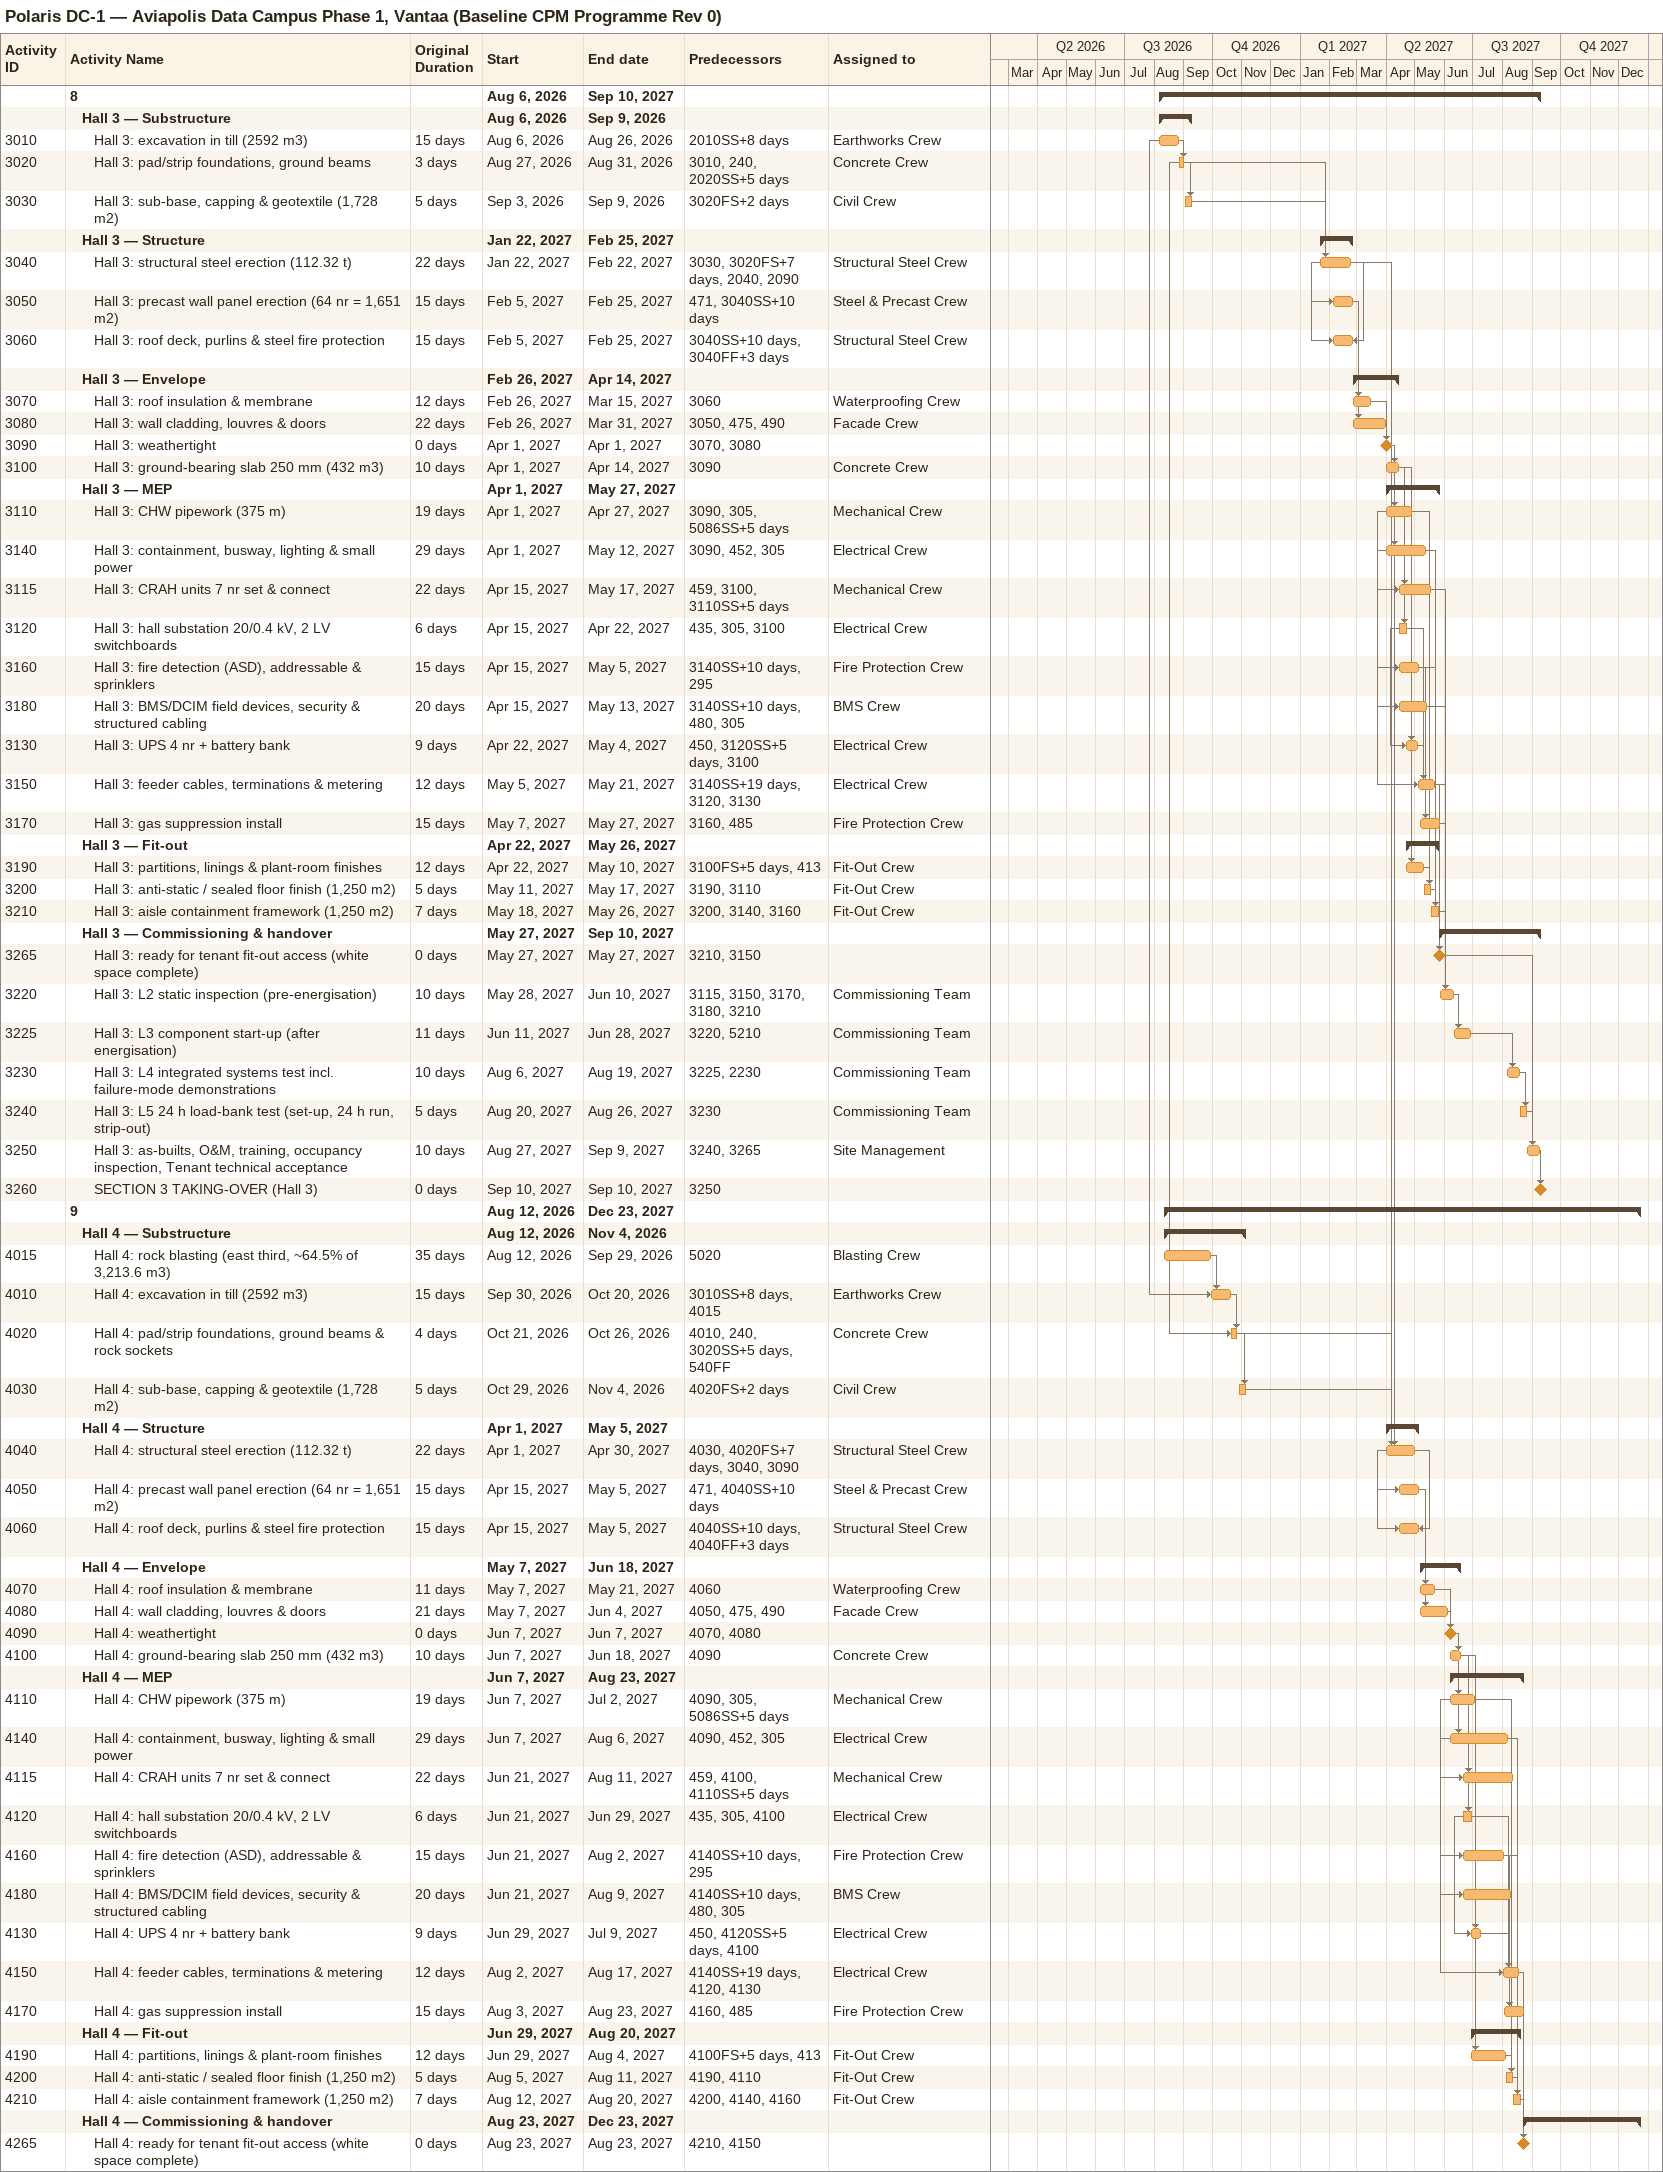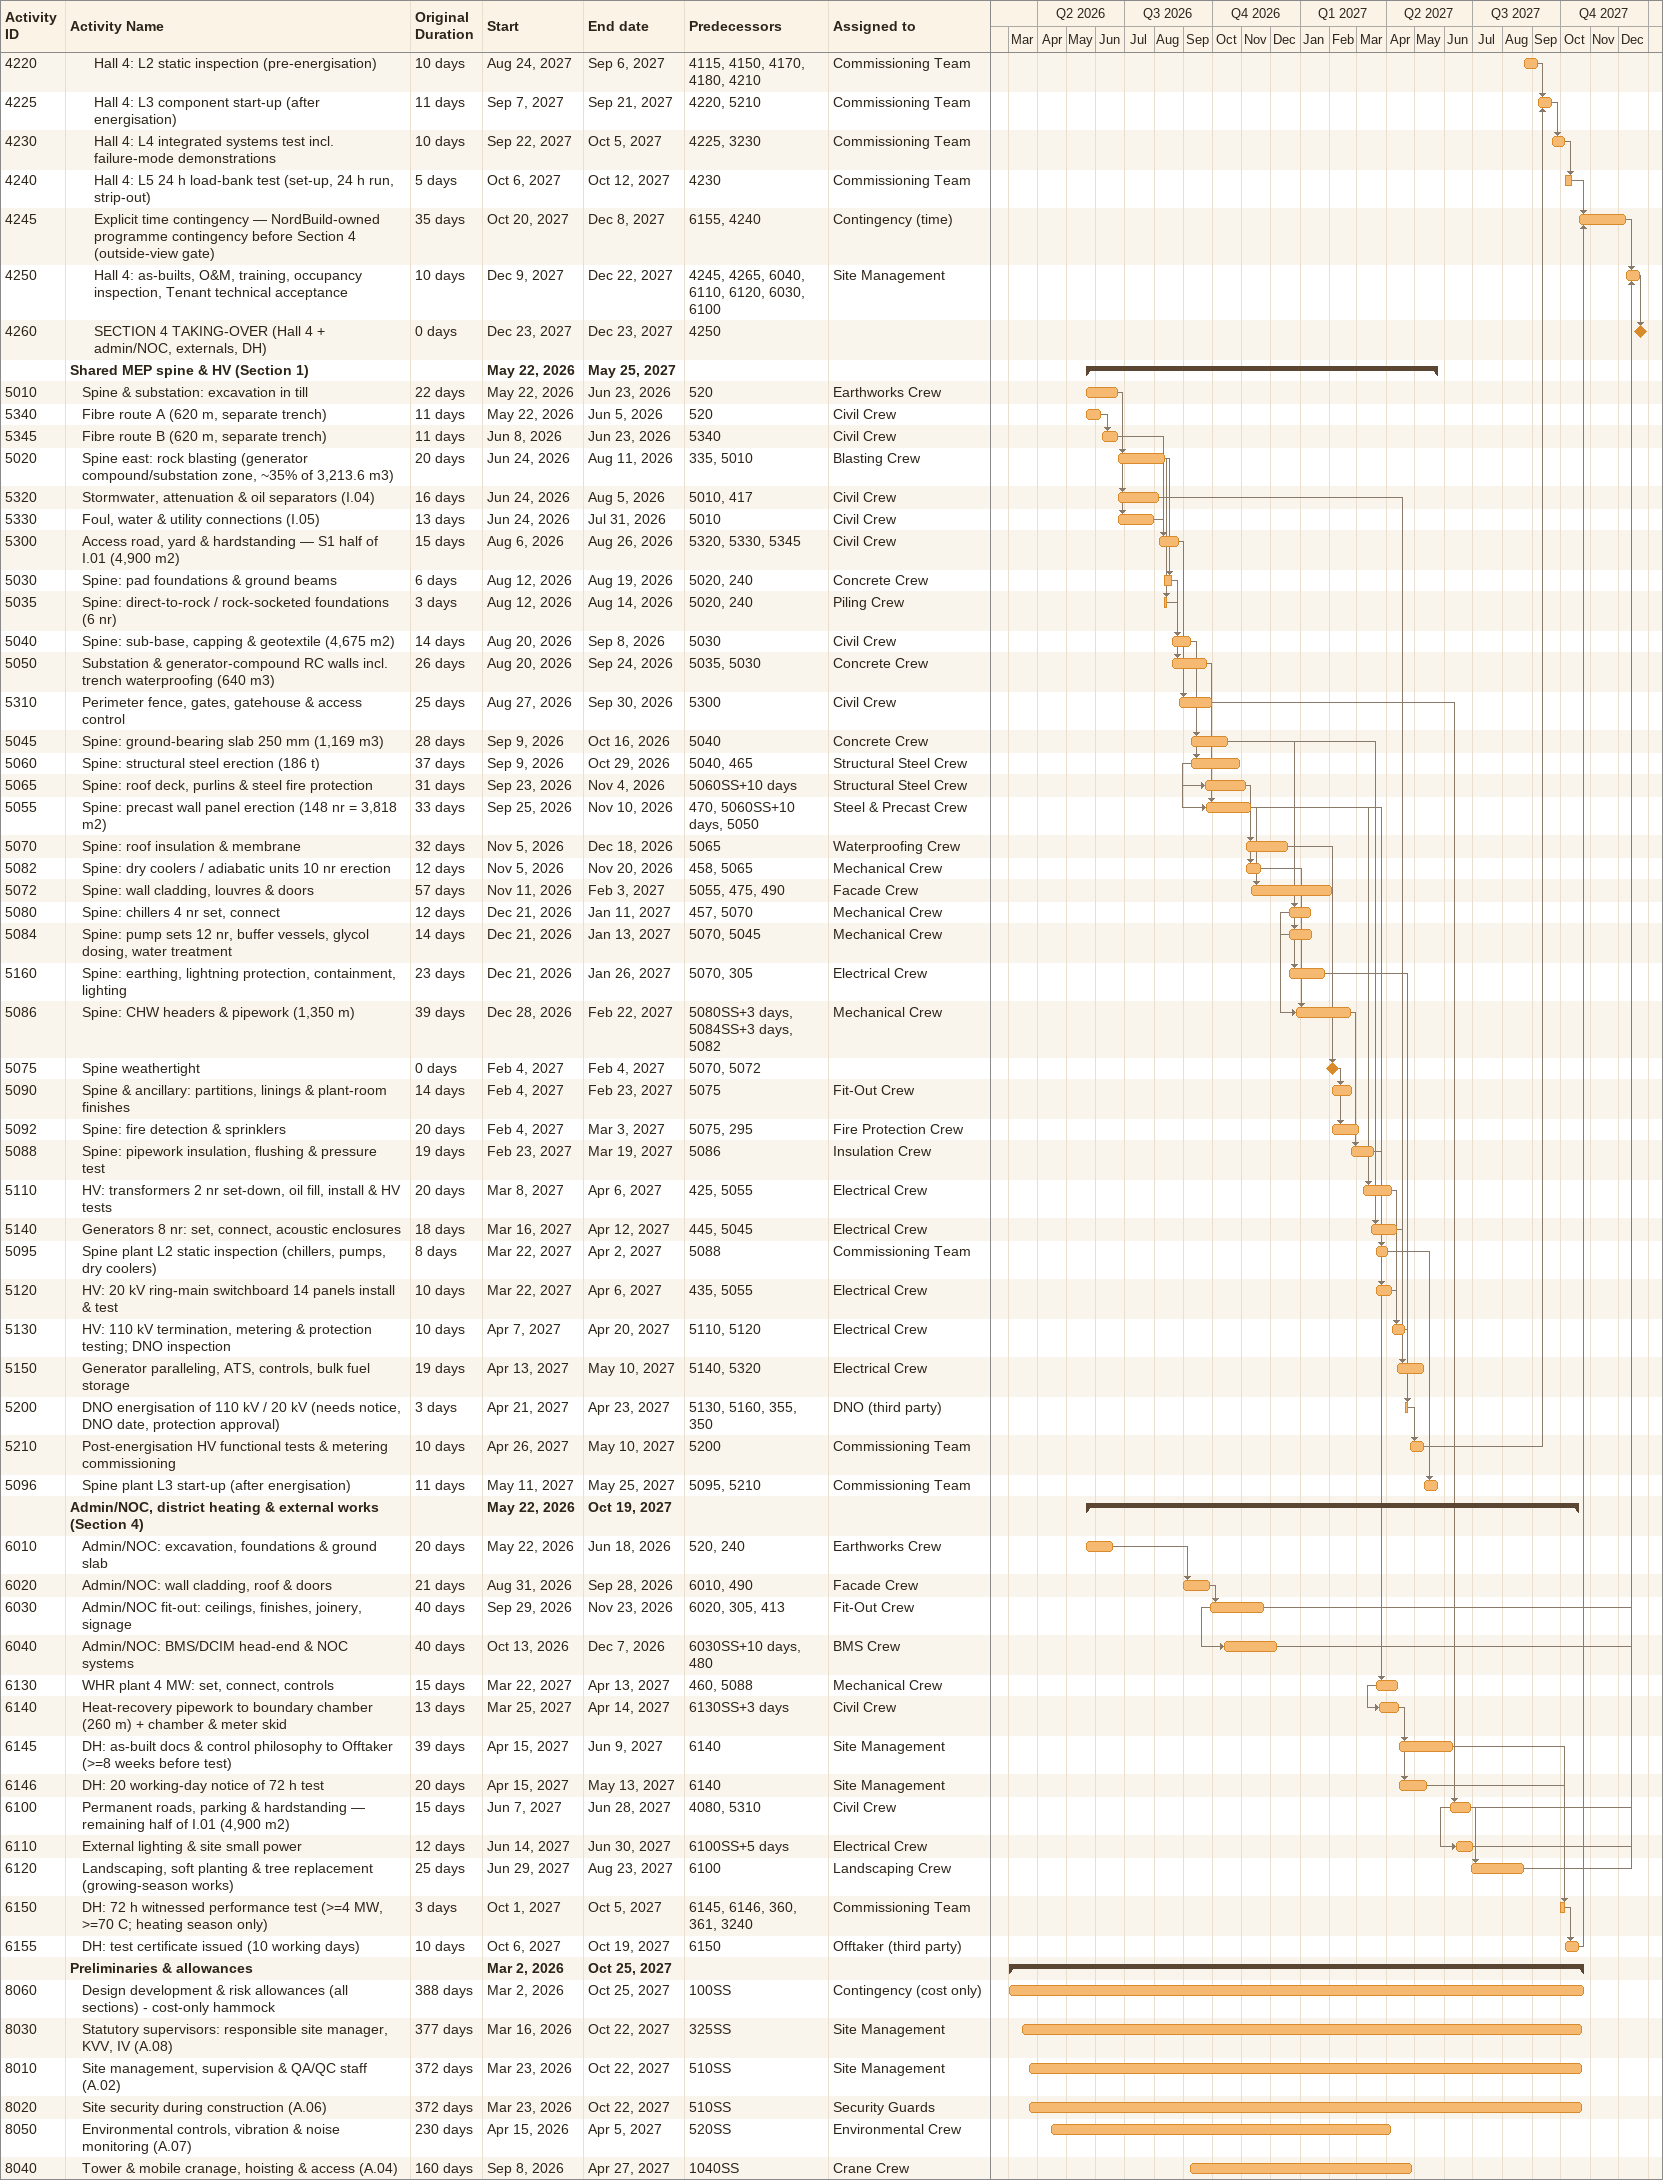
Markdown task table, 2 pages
Polaris DC-1 — Aviapolis Data Campus Phase 1, Vantaa (Baseline CPM Programme Rev 0)

| ID | Level | Task | Original duration | Start | Finish | Predecessors | Resources |
|---|---|---|---|---|---|---|---|
|  | 1 | **8** |  | 2026-08-06 | 2027-09-10 |  |  |
|  | 2 | **Hall 3 — Substructure** |  | 2026-08-06 | 2026-09-09 |  |  |
| 3010 | 3 | Hall 3: excavation in till (2592 m3) | 15d | 2026-08-06 | 2026-08-26 | 2010SS+8d | Earthworks Crew |
| 3020 | 3 | Hall 3: pad/strip foundations, ground beams | 3d | 2026-08-27 | 2026-08-31 | 3010, 240, 2020SS+5d | Concrete Crew |
| 3030 | 3 | Hall 3: sub-base, capping & geotextile (1,728 m2) | 5d | 2026-09-03 | 2026-09-09 | 3020FS+2d | Civil Crew |
|  | 2 | **Hall 3 — Structure** |  | 2027-01-22 | 2027-02-25 |  |  |
| 3040 | 3 | Hall 3: structural steel erection (112.32 t) | 22d | 2027-01-22 | 2027-02-22 | 3030, 3020FS+7d, 2040, 2090 | Structural Steel Crew |
| 3050 | 3 | Hall 3: precast wall panel erection (64 nr = 1,651 m2) | 15d | 2027-02-05 | 2027-02-25 | 471, 3040SS+10d | Steel & Precast Crew |
| 3060 | 3 | Hall 3: roof deck, purlins & steel fire protection | 15d | 2027-02-05 | 2027-02-25 | 3040SS+10d, 3040FF+3d | Structural Steel Crew |
|  | 2 | **Hall 3 — Envelope** |  | 2027-02-26 | 2027-04-14 |  |  |
| 3070 | 3 | Hall 3: roof insulation & membrane | 12d | 2027-02-26 | 2027-03-15 | 3060 | Waterproofing Crew |
| 3080 | 3 | Hall 3: wall cladding, louvres & doors | 22d | 2027-02-26 | 2027-03-31 | 3050, 475, 490 | Facade Crew |
| 3090 | 3 | Hall 3: weathertight | 0d | 2027-04-01 | 2027-04-01 | 3070, 3080 |  |
| 3100 | 3 | Hall 3: ground-bearing slab 250 mm (432 m3) | 10d | 2027-04-01 | 2027-04-14 | 3090 | Concrete Crew |
|  | 2 | **Hall 3 — MEP** |  | 2027-04-01 | 2027-05-27 |  |  |
| 3110 | 3 | Hall 3: CHW pipework (375 m) | 19d | 2027-04-01 | 2027-04-27 | 3090, 305, 5086SS+5d | Mechanical Crew |
| 3140 | 3 | Hall 3: containment, busway, lighting & small power | 29d | 2027-04-01 | 2027-05-12 | 3090, 452, 305 | Electrical Crew |
| 3115 | 3 | Hall 3: CRAH units 7 nr set & connect | 22d | 2027-04-15 | 2027-05-17 | 459, 3100, 3110SS+5d | Mechanical Crew |
| 3120 | 3 | Hall 3: hall substation 20/0.4 kV, 2 LV switchboards | 6d | 2027-04-15 | 2027-04-22 | 435, 305, 3100 | Electrical Crew |
| 3160 | 3 | Hall 3: fire detection (ASD), addressable & sprinklers | 15d | 2027-04-15 | 2027-05-05 | 3140SS+10d, 295 | Fire Protection Crew |
| 3180 | 3 | Hall 3: BMS/DCIM field devices, security & structured cabling | 20d | 2027-04-15 | 2027-05-13 | 3140SS+10d, 480, 305 | BMS Crew |
| 3130 | 3 | Hall 3: UPS 4 nr + battery bank | 9d | 2027-04-22 | 2027-05-04 | 450, 3120SS+5d, 3100 | Electrical Crew |
| 3150 | 3 | Hall 3: feeder cables, terminations & metering | 12d | 2027-05-05 | 2027-05-21 | 3140SS+19d, 3120, 3130 | Electrical Crew |
| 3170 | 3 | Hall 3: gas suppression install | 15d | 2027-05-07 | 2027-05-27 | 3160, 485 | Fire Protection Crew |
|  | 2 | **Hall 3 — Fit-out** |  | 2027-04-22 | 2027-05-26 |  |  |
| 3190 | 3 | Hall 3: partitions, linings & plant-room finishes | 12d | 2027-04-22 | 2027-05-10 | 3100FS+5d, 413 | Fit-Out Crew |
| 3200 | 3 | Hall 3: anti-static / sealed floor finish (1,250 m2) | 5d | 2027-05-11 | 2027-05-17 | 3190, 3110 | Fit-Out Crew |
| 3210 | 3 | Hall 3: aisle containment framework (1,250 m2) | 7d | 2027-05-18 | 2027-05-26 | 3200, 3140, 3160 | Fit-Out Crew |
|  | 2 | **Hall 3 — Commissioning & handover** |  | 2027-05-27 | 2027-09-10 |  |  |
| 3265 | 3 | Hall 3: ready for tenant fit-out access (white space complete) | 0d | 2027-05-27 | 2027-05-27 | 3210, 3150 |  |
| 3220 | 3 | Hall 3: L2 static inspection (pre-energisation) | 10d | 2027-05-28 | 2027-06-10 | 3115, 3150, 3170, 3180, 3210 | Commissioning Team |
| 3225 | 3 | Hall 3: L3 component start-up (after energisation) | 11d | 2027-06-11 | 2027-06-28 | 3220, 5210 | Commissioning Team |
| 3230 | 3 | Hall 3: L4 integrated systems test incl. failure-mode demonstrations | 10d | 2027-08-06 | 2027-08-19 | 3225, 2230 | Commissioning Team |
| 3240 | 3 | Hall 3: L5 24 h load-bank test (set-up, 24 h run, strip-out) | 5d | 2027-08-20 | 2027-08-26 | 3230 | Commissioning Team |
| 3250 | 3 | Hall 3: as-builts, O&M, training, occupancy inspection, Tenant technical acceptance | 10d | 2027-08-27 | 2027-09-09 | 3240, 3265 | Site Management |
| 3260 | 3 | SECTION 3 TAKING-OVER (Hall 3) | 0d | 2027-09-10 | 2027-09-10 | 3250 |  |
|  | 1 | **9** |  | 2026-08-12 | 2027-12-23 |  |  |
|  | 2 | **Hall 4 — Substructure** |  | 2026-08-12 | 2026-11-04 |  |  |
| 4015 | 3 | Hall 4: rock blasting (east third, ~64.5% of 3,213.6 m3) | 35d | 2026-08-12 | 2026-09-29 | 5020 | Blasting Crew |
| 4010 | 3 | Hall 4: excavation in till (2592 m3) | 15d | 2026-09-30 | 2026-10-20 | 3010SS+8d, 4015 | Earthworks Crew |
| 4020 | 3 | Hall 4: pad/strip foundations, ground beams & rock sockets | 4d | 2026-10-21 | 2026-10-26 | 4010, 240, 3020SS+5d, 540FF | Concrete Crew |
| 4030 | 3 | Hall 4: sub-base, capping & geotextile (1,728 m2) | 5d | 2026-10-29 | 2026-11-04 | 4020FS+2d | Civil Crew |
|  | 2 | **Hall 4 — Structure** |  | 2027-04-01 | 2027-05-05 |  |  |
| 4040 | 3 | Hall 4: structural steel erection (112.32 t) | 22d | 2027-04-01 | 2027-04-30 | 4030, 4020FS+7d, 3040, 3090 | Structural Steel Crew |
| 4050 | 3 | Hall 4: precast wall panel erection (64 nr = 1,651 m2) | 15d | 2027-04-15 | 2027-05-05 | 471, 4040SS+10d | Steel & Precast Crew |
| 4060 | 3 | Hall 4: roof deck, purlins & steel fire protection | 15d | 2027-04-15 | 2027-05-05 | 4040SS+10d, 4040FF+3d | Structural Steel Crew |
|  | 2 | **Hall 4 — Envelope** |  | 2027-05-07 | 2027-06-18 |  |  |
| 4070 | 3 | Hall 4: roof insulation & membrane | 11d | 2027-05-07 | 2027-05-21 | 4060 | Waterproofing Crew |
| 4080 | 3 | Hall 4: wall cladding, louvres & doors | 21d | 2027-05-07 | 2027-06-04 | 4050, 475, 490 | Facade Crew |
| 4090 | 3 | Hall 4: weathertight | 0d | 2027-06-07 | 2027-06-07 | 4070, 4080 |  |
| 4100 | 3 | Hall 4: ground-bearing slab 250 mm (432 m3) | 10d | 2027-06-07 | 2027-06-18 | 4090 | Concrete Crew |
|  | 2 | **Hall 4 — MEP** |  | 2027-06-07 | 2027-08-23 |  |  |
| 4110 | 3 | Hall 4: CHW pipework (375 m) | 19d | 2027-06-07 | 2027-07-02 | 4090, 305, 5086SS+5d | Mechanical Crew |
| 4140 | 3 | Hall 4: containment, busway, lighting & small power | 29d | 2027-06-07 | 2027-08-06 | 4090, 452, 305 | Electrical Crew |
| 4115 | 3 | Hall 4: CRAH units 7 nr set & connect | 22d | 2027-06-21 | 2027-08-11 | 459, 4100, 4110SS+5d | Mechanical Crew |
| 4120 | 3 | Hall 4: hall substation 20/0.4 kV, 2 LV switchboards | 6d | 2027-06-21 | 2027-06-29 | 435, 305, 4100 | Electrical Crew |
| 4160 | 3 | Hall 4: fire detection (ASD), addressable & sprinklers | 15d | 2027-06-21 | 2027-08-02 | 4140SS+10d, 295 | Fire Protection Crew |
| 4180 | 3 | Hall 4: BMS/DCIM field devices, security & structured cabling | 20d | 2027-06-21 | 2027-08-09 | 4140SS+10d, 480, 305 | BMS Crew |
| 4130 | 3 | Hall 4: UPS 4 nr + battery bank | 9d | 2027-06-29 | 2027-07-09 | 450, 4120SS+5d, 4100 | Electrical Crew |
| 4150 | 3 | Hall 4: feeder cables, terminations & metering | 12d | 2027-08-02 | 2027-08-17 | 4140SS+19d, 4120, 4130 | Electrical Crew |
| 4170 | 3 | Hall 4: gas suppression install | 15d | 2027-08-03 | 2027-08-23 | 4160, 485 | Fire Protection Crew |
|  | 2 | **Hall 4 — Fit-out** |  | 2027-06-29 | 2027-08-20 |  |  |
| 4190 | 3 | Hall 4: partitions, linings & plant-room finishes | 12d | 2027-06-29 | 2027-08-04 | 4100FS+5d, 413 | Fit-Out Crew |
| 4200 | 3 | Hall 4: anti-static / sealed floor finish (1,250 m2) | 5d | 2027-08-05 | 2027-08-11 | 4190, 4110 | Fit-Out Crew |
| 4210 | 3 | Hall 4: aisle containment framework (1,250 m2) | 7d | 2027-08-12 | 2027-08-20 | 4200, 4140, 4160 | Fit-Out Crew |
|  | 2 | **Hall 4 — Commissioning & handover** |  | 2027-08-23 | 2027-12-23 |  |  |
| 4265 | 3 | Hall 4: ready for tenant fit-out access (white space complete) | 0d | 2027-08-23 | 2027-08-23 | 4210, 4150 |  |
| 4220 | 3 | Hall 4: L2 static inspection (pre-energisation) | 10d | 2027-08-24 | 2027-09-06 | 4115, 4150, 4170, 4180, 4210 | Commissioning Team |
| 4225 | 3 | Hall 4: L3 component start-up (after energisation) | 11d | 2027-09-07 | 2027-09-21 | 4220, 5210 | Commissioning Team |
| 4230 | 3 | Hall 4: L4 integrated systems test incl. failure-mode demonstrations | 10d | 2027-09-22 | 2027-10-05 | 4225, 3230 | Commissioning Team |
| 4240 | 3 | Hall 4: L5 24 h load-bank test (set-up, 24 h run, strip-out) | 5d | 2027-10-06 | 2027-10-12 | 4230 | Commissioning Team |
| 4245 | 3 | Explicit time contingency — NordBuild-owned programme contingency before Section 4 (outside-view gate) | 35d | 2027-10-20 | 2027-12-08 | 6155, 4240 | Contingency (time) |
| 4250 | 3 | Hall 4: as-builts, O&M, training, occupancy inspection, Tenant technical acceptance | 10d | 2027-12-09 | 2027-12-22 | 4245, 4265, 6040, 6110, 6120, 6030, 6100 | Site Management |
| 4260 | 3 | SECTION 4 TAKING-OVER (Hall 4 + admin/NOC, externals, DH) | 0d | 2027-12-23 | 2027-12-23 | 4250 |  |
|  | 1 | **Shared MEP spine & HV (Section 1)** |  | 2026-05-22 | 2027-05-25 |  |  |
| 5010 | 2 | Spine & substation: excavation in till | 22d | 2026-05-22 | 2026-06-23 | 520 | Earthworks Crew |
| 5340 | 2 | Fibre route A (620 m, separate trench) | 11d | 2026-05-22 | 2026-06-05 | 520 | Civil Crew |
| 5345 | 2 | Fibre route B (620 m, separate trench) | 11d | 2026-06-08 | 2026-06-23 | 5340 | Civil Crew |
| 5020 | 2 | Spine east: rock blasting (generator compound/substation zone, ~35% of 3,213.6 m3) | 20d | 2026-06-24 | 2026-08-11 | 335, 5010 | Blasting Crew |
| 5320 | 2 | Stormwater, attenuation & oil separators (I.04) | 16d | 2026-06-24 | 2026-08-05 | 5010, 417 | Civil Crew |
| 5330 | 2 | Foul, water & utility connections (I.05) | 13d | 2026-06-24 | 2026-07-31 | 5010 | Civil Crew |
| 5300 | 2 | Access road, yard & hardstanding — S1 half of I.01 (4,900 m2) | 15d | 2026-08-06 | 2026-08-26 | 5320, 5330, 5345 | Civil Crew |
| 5030 | 2 | Spine: pad foundations & ground beams | 6d | 2026-08-12 | 2026-08-19 | 5020, 240 | Concrete Crew |
| 5035 | 2 | Spine: direct-to-rock / rock-socketed foundations (6 nr) | 3d | 2026-08-12 | 2026-08-14 | 5020, 240 | Piling Crew |
| 5040 | 2 | Spine: sub-base, capping & geotextile (4,675 m2) | 14d | 2026-08-20 | 2026-09-08 | 5030 | Civil Crew |
| 5050 | 2 | Substation & generator-compound RC walls incl. trench waterproofing (640 m3) | 26d | 2026-08-20 | 2026-09-24 | 5035, 5030 | Concrete Crew |
| 5310 | 2 | Perimeter fence, gates, gatehouse & access control | 25d | 2026-08-27 | 2026-09-30 | 5300 | Civil Crew |
| 5045 | 2 | Spine: ground-bearing slab 250 mm (1,169 m3) | 28d | 2026-09-09 | 2026-10-16 | 5040 | Concrete Crew |
| 5060 | 2 | Spine: structural steel erection (186 t) | 37d | 2026-09-09 | 2026-10-29 | 5040, 465 | Structural Steel Crew |
| 5065 | 2 | Spine: roof deck, purlins & steel fire protection | 31d | 2026-09-23 | 2026-11-04 | 5060SS+10d | Structural Steel Crew |
| 5055 | 2 | Spine: precast wall panel erection (148 nr = 3,818 m2) | 33d | 2026-09-25 | 2026-11-10 | 470, 5060SS+10d, 5050 | Steel & Precast Crew |
| 5070 | 2 | Spine: roof insulation & membrane | 32d | 2026-11-05 | 2026-12-18 | 5065 | Waterproofing Crew |
| 5082 | 2 | Spine: dry coolers / adiabatic units 10 nr erection | 12d | 2026-11-05 | 2026-11-20 | 458, 5065 | Mechanical Crew |
| 5072 | 2 | Spine: wall cladding, louvres & doors | 57d | 2026-11-11 | 2027-02-03 | 5055, 475, 490 | Facade Crew |
| 5080 | 2 | Spine: chillers 4 nr set, connect | 12d | 2026-12-21 | 2027-01-11 | 457, 5070 | Mechanical Crew |
| 5084 | 2 | Spine: pump sets 12 nr, buffer vessels, glycol dosing, water treatment | 14d | 2026-12-21 | 2027-01-13 | 5070, 5045 | Mechanical Crew |
| 5160 | 2 | Spine: earthing, lightning protection, containment, lighting | 23d | 2026-12-21 | 2027-01-26 | 5070, 305 | Electrical Crew |
| 5086 | 2 | Spine: CHW headers & pipework (1,350 m) | 39d | 2026-12-28 | 2027-02-22 | 5080SS+3d, 5084SS+3d, 5082 | Mechanical Crew |
| 5075 | 2 | Spine weathertight | 0d | 2027-02-04 | 2027-02-04 | 5070, 5072 |  |
| 5090 | 2 | Spine & ancillary: partitions, linings & plant-room finishes | 14d | 2027-02-04 | 2027-02-23 | 5075 | Fit-Out Crew |
| 5092 | 2 | Spine: fire detection & sprinklers | 20d | 2027-02-04 | 2027-03-03 | 5075, 295 | Fire Protection Crew |
| 5088 | 2 | Spine: pipework insulation, flushing & pressure test | 19d | 2027-02-23 | 2027-03-19 | 5086 | Insulation Crew |
| 5110 | 2 | HV: transformers 2 nr set-down, oil fill, install & HV tests | 20d | 2027-03-08 | 2027-04-06 | 425, 5055 | Electrical Crew |
| 5140 | 2 | Generators 8 nr: set, connect, acoustic enclosures | 18d | 2027-03-16 | 2027-04-12 | 445, 5045 | Electrical Crew |
| 5095 | 2 | Spine plant L2 static inspection (chillers, pumps, dry coolers) | 8d | 2027-03-22 | 2027-04-02 | 5088 | Commissioning Team |
| 5120 | 2 | HV: 20 kV ring-main switchboard 14 panels install & test | 10d | 2027-03-22 | 2027-04-06 | 435, 5055 | Electrical Crew |
| 5130 | 2 | HV: 110 kV termination, metering & protection testing; DNO inspection | 10d | 2027-04-07 | 2027-04-20 | 5110, 5120 | Electrical Crew |
| 5150 | 2 | Generator paralleling, ATS, controls, bulk fuel storage | 19d | 2027-04-13 | 2027-05-10 | 5140, 5320 | Electrical Crew |
| 5200 | 2 | DNO energisation of 110 kV / 20 kV (needs notice, DNO date, protection approval) | 3d | 2027-04-21 | 2027-04-23 | 5130, 5160, 355, 350 | DNO (third party) |
| 5210 | 2 | Post-energisation HV functional tests & metering commissioning | 10d | 2027-04-26 | 2027-05-10 | 5200 | Commissioning Team |
| 5096 | 2 | Spine plant L3 start-up (after energisation) | 11d | 2027-05-11 | 2027-05-25 | 5095, 5210 | Commissioning Team |
|  | 1 | **Admin/NOC, district heating & external works (Section 4)** |  | 2026-05-22 | 2027-10-19 |  |  |
| 6010 | 2 | Admin/NOC: excavation, foundations & ground slab | 20d | 2026-05-22 | 2026-06-18 | 520, 240 | Earthworks Crew |
| 6020 | 2 | Admin/NOC: wall cladding, roof & doors | 21d | 2026-08-31 | 2026-09-28 | 6010, 490 | Facade Crew |
| 6030 | 2 | Admin/NOC fit-out: ceilings, finishes, joinery, signage | 40d | 2026-09-29 | 2026-11-23 | 6020, 305, 413 | Fit-Out Crew |
| 6040 | 2 | Admin/NOC: BMS/DCIM head-end & NOC systems | 40d | 2026-10-13 | 2026-12-07 | 6030SS+10d, 480 | BMS Crew |
| 6130 | 2 | WHR plant 4 MW: set, connect, controls | 15d | 2027-03-22 | 2027-04-13 | 460, 5088 | Mechanical Crew |
| 6140 | 2 | Heat-recovery pipework to boundary chamber (260 m) + chamber & meter skid | 13d | 2027-03-25 | 2027-04-14 | 6130SS+3d | Civil Crew |
| 6145 | 2 | DH: as-built docs & control philosophy to Offtaker (>=8 weeks before test) | 39d | 2027-04-15 | 2027-06-09 | 6140 | Site Management |
| 6146 | 2 | DH: 20 working-day notice of 72 h test | 20d | 2027-04-15 | 2027-05-13 | 6140 | Site Management |
| 6100 | 2 | Permanent roads, parking & hardstanding — remaining half of I.01 (4,900 m2) | 15d | 2027-06-07 | 2027-06-28 | 4080, 5310 | Civil Crew |
| 6110 | 2 | External lighting & site small power | 12d | 2027-06-14 | 2027-06-30 | 6100SS+5d | Electrical Crew |
| 6120 | 2 | Landscaping, soft planting & tree replacement (growing-season works) | 25d | 2027-06-29 | 2027-08-23 | 6100 | Landscaping Crew |
| 6150 | 2 | DH: 72 h witnessed performance test (>=4 MW, >=70 C; heating season only) | 3d | 2027-10-01 | 2027-10-05 | 6145, 6146, 360, 361, 3240 | Commissioning Team |
| 6155 | 2 | DH: test certificate issued (10 working days) | 10d | 2027-10-06 | 2027-10-19 | 6150 | Offtaker (third party) |
|  | 1 | **Preliminaries & allowances** |  | 2026-03-02 | 2027-10-25 |  |  |
| 8060 | 2 | Design development & risk allowances (all sections) - cost-only hammock | 388d | 2026-03-02 | 2027-10-25 | 100SS | Contingency (cost only) |
| 8030 | 2 | Statutory supervisors: responsible site manager, KVV, IV (A.08) | 377d | 2026-03-16 | 2027-10-22 | 325SS | Site Management |
| 8010 | 2 | Site management, supervision & QA/QC staff (A.02) | 372d | 2026-03-23 | 2027-10-22 | 510SS | Site Management |
| 8020 | 2 | Site security during construction (A.06) | 372d | 2026-03-23 | 2027-10-22 | 510SS | Security Guards |
| 8050 | 2 | Environmental controls, vibration & noise monitoring (A.07) | 230d | 2026-04-15 | 2027-04-05 | 520SS | Environmental Crew |
| 8040 | 2 | Tower & mobile cranage, hoisting & access (A.04) | 160d | 2026-09-08 | 2027-04-27 | 1040SS | Crane Crew |
